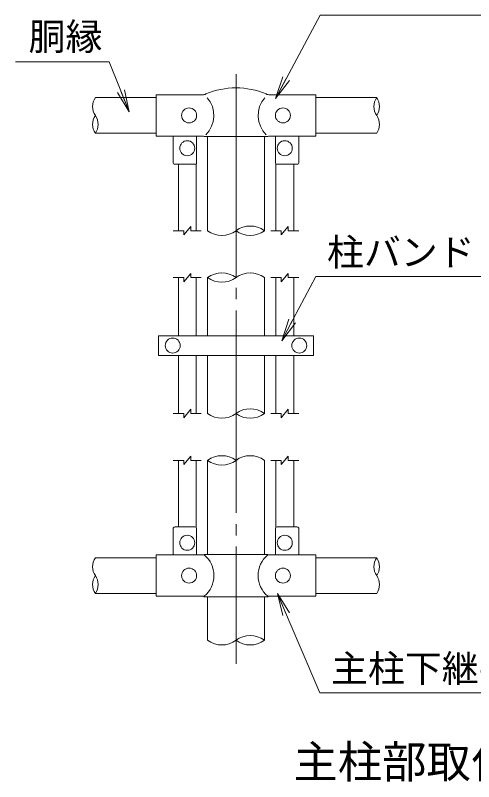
# Model space of a CAD drawing. Units: millimetres, scale not verified. Extents: x -21137 to 21137, y -15758 to 15759.
# Drawn here: x -1362 to 1082, y -6224 to -2136 of the extents above; entities that cross this region are included whole.
import ezdxf
from ezdxf.enums import TextEntityAlignment as Align

# ---------------------------------------------------------------- set-up
doc = ezdxf.new("R2010")
doc.units = ezdxf.units.MM
doc.header["$LTSCALE"] = 60
doc.linetypes.add('LONG_CHAIN', pattern=[21, 18, -1, 1, -1])
for name, color, linetype, lineweight in [('0-1_D-TTL-TXT', 7, 'Continuous', 9), ('0-2_D-BMK', 2, 'LONG_CHAIN', 9), ('0-3_D-STR1', 1, 'Continuous', 9), ('0-4_D-STR-DIM', 7, 'Continuous', 9), ('0-5_0', 7, 'Continuous', 9), ('0-8_D-STR3', 3, 'Continuous', 9), ('0-9_D-STR-TXT', 7, 'Continuous', 9)]:
    doc.layers.add(name, color=color, linetype=linetype, lineweight=lineweight)
doc.styles.add('ＭＳ ゴシック', font='')
doc.styles.get('ＭＳ ゴシック').set_extended_font_data('MS Gothic')

# ---------------------------------------------------------------- blocks, each defined once
blk = doc.blocks.new('_Open')
at = {"layer": '0-5_0'}
blk.add_line((-60, 10), (0, 0), dxfattribs=at)
blk.add_lwpolyline([(-60, -10), (0, 0), (-60, 0)], dxfattribs=at)

msp = doc.modelspace()

# ---------------------------------------------------------------- linework, layer by layer
at = {"layer": '0-2_D-BMK'}
msp.add_line((-185.48, -2449.53), (-185.48, -5594.53), dxfattribs=at)
at = {"layer": '0-3_D-STR1'}
for p, q in [((-610.48, -2574.53), (-935.48, -2574.53)), ((239.52, -2574.53), (564.52, -2574.53)), ((-610.48, -2765.03), (-935.48, -2765.03)), ((239.52, -2765.03), (564.52, -2765.03)), ((-336.73, -2782.03), (-336.73, -3284.53)), ((-34.23, -2782.03), (-34.23, -3284.53)), ((-336.73, -3534.53), (-336.73, -3844.57)), ((-34.23, -3534.53), (-34.23, -3844.57)), ((-336.73, -3949.56), (-336.73, -4259.53)), ((-34.23, -3949.56), (-34.23, -4259.53)), ((-336.73, -4509.53), (-336.73, -5011.78)), ((-34.23, -4509.53), (-34.23, -5011.78)), ((-610.48, -5029.28), (-935.48, -5029.28)), ((239.52, -5029.28), (564.52, -5029.28)), ((-610.48, -5219.78), (-935.48, -5219.78)), ((239.52, -5219.78), (564.52, -5219.78)), ((-336.73, -5236.78), (-336.73, -5469.28)), ((-34.23, -5236.78), (-34.23, -5469.28))]:
    msp.add_line(p, q, dxfattribs=at)
at = {"layer": '0-4_D-STR-DIM'}
for p, q in [((-464.23, -3307.03), (-426.73, -3262.03)), ((-426.73, -3284.53), (-426.73, -3262.03)), ((55.77, -3307.03), (93.27, -3262.03)), ((93.27, -3284.53), (93.27, -3262.03)), ((-520.48, -3284.53), (-464.23, -3284.53)), ((-464.23, -3307.03), (-464.23, -3284.53)), ((-426.73, -3284.53), (-370.48, -3284.53)), ((-0.48, -3284.53), (55.77, -3284.53)), ((55.77, -3307.03), (55.77, -3284.53)), ((93.27, -3284.53), (149.52, -3284.53)), ((-464.23, -3557.03), (-426.73, -3512.03)), ((-426.73, -3534.53), (-426.73, -3512.03)), ((55.77, -3557.03), (93.27, -3512.03)), ((93.27, -3534.53), (93.27, -3512.03)), ((-520.48, -3534.53), (-464.23, -3534.53)), ((-464.23, -3557.03), (-464.23, -3534.53)), ((-426.73, -3534.53), (-370.48, -3534.53)), ((-0.48, -3534.53), (55.77, -3534.53)), ((55.77, -3557.03), (55.77, -3534.53)), ((93.27, -3534.53), (149.52, -3534.53)), ((-464.23, -4282.03), (-426.73, -4237.03)), ((-426.73, -4259.53), (-426.73, -4237.03)), ((55.77, -4282.03), (93.27, -4237.03)), ((93.27, -4259.53), (93.27, -4237.03)), ((-520.48, -4259.53), (-464.23, -4259.53)), ((-464.23, -4282.03), (-464.23, -4259.53)), ((-426.73, -4259.53), (-370.48, -4259.53)), ((-0.48, -4259.53), (55.77, -4259.53)), ((55.77, -4282.03), (55.77, -4259.53)), ((93.27, -4259.53), (149.52, -4259.53)), ((-464.23, -4532.03), (-426.73, -4487.03)), ((-426.73, -4509.53), (-426.73, -4487.03)), ((55.77, -4532.03), (93.27, -4487.03)), ((93.27, -4509.53), (93.27, -4487.03)), ((-520.48, -4509.53), (-464.23, -4509.53)), ((-464.23, -4532.03), (-464.23, -4509.53)), ((-426.73, -4509.53), (-370.48, -4509.53)), ((-0.48, -4509.53), (55.77, -4509.53)), ((55.77, -4532.03), (55.77, -4509.53)), ((93.27, -4509.53), (149.52, -4509.53))]:
    msp.add_line(p, q, dxfattribs=at)
for centre, radius, start, end in [((-867.38, -2622.16), 83.1, 145.03504, 214.96496), ((632.62, -2622.16), 83.1, 145.03504, 214.96496), ((496.41, -2622.16), 83.1, 325.03504, 34.96496), ((-867.38, -2717.41), 83.1, 145.03422, 214.96578), ((-1003.59, -2717.41), 83.1, 325.03504, 34.96496), ((496.41, -2717.41), 83.1, 325.03422, 34.96578), ((-109.86, -3386.42), 126.88, 53.41445, 126.58555), ((-261.11, -3182.65), 126.88, 233.41445, 306.58555), ((-109.86, -3182.65), 126.88, 233.41445, 306.58555), ((-261.11, -3636.42), 126.88, 53.41445, 126.58555), ((-109.86, -3636.42), 126.88, 53.41445, 126.58555), ((-261.11, -3432.65), 126.88, 233.41445, 306.58555), ((-109.86, -4361.42), 126.88, 53.41445, 126.58555), ((-261.11, -4157.65), 126.88, 233.41445, 306.58555), ((-109.86, -4157.65), 126.88, 233.41445, 306.58555), ((-261.11, -4611.42), 126.88, 53.41445, 126.58555), ((-109.86, -4611.42), 126.88, 53.41445, 126.58555), ((-261.11, -4407.65), 126.88, 233.41445, 306.58555), ((-867.38, -5076.91), 83.1, 145.03504, 214.96496), ((632.62, -5076.91), 83.1, 145.03504, 214.96496), ((496.41, -5076.91), 83.1, 325.03504, 34.96496), ((-867.38, -5172.16), 83.1, 145.03422, 214.96578), ((-1003.59, -5172.16), 83.1, 325.03504, 34.96496), ((496.41, -5172.16), 83.1, 325.03422, 34.96578), ((-261.11, -5367.4), 126.88, 233.41445, 306.58555), ((-109.86, -5571.17), 126.88, 53.41445, 126.58555), ((-109.86, -5367.4), 126.88, 233.41445, 306.58555)]:
    msp.add_arc(centre, radius, start, end, dxfattribs=at)
at = {"layer": '0-8_D-STR3'}
for p, q in [((-610.48, -2559.53), (-364.37, -2559.53)), ((-610.48, -2779.53), (-610.48, -2559.53)), ((-6.6, -2559.53), (239.52, -2559.53)), ((239.52, -2779.53), (239.52, -2559.53)), ((-610.48, -2779.53), (-359.48, -2779.53)), ((-520.48, -2779.53), (-520.48, -2924.53)), ((-395.48, -2779.53), (-395.48, -2924.53)), ((-354.48, -2782.03), (-359.48, -2779.53)), ((-16.48, -2782.03), (-11.48, -2779.53)), ((-11.48, -2779.53), (239.52, -2779.53)), ((24.52, -2779.53), (24.52, -2924.53)), ((149.52, -2779.53), (149.52, -2924.53)), ((-354.48, -2782.03), (-16.48, -2782.03)), ((-400.48, -2929.53), (-515.48, -2929.53)), ((-492.98, -2929.53), (-492.98, -3284.53)), ((-397.98, -2928.86), (-397.98, -3284.53)), ((27.02, -2928.86), (27.02, -3284.53)), ((29.52, -2929.53), (144.52, -2929.53)), ((122.02, -2929.53), (122.02, -3284.53)), ((-492.98, -3534.53), (-492.98, -3844.57)), ((-397.98, -3534.53), (-397.98, -3844.57)), ((27.02, -3534.53), (27.02, -3844.57)), ((122.02, -3534.53), (122.02, -3844.57)), ((227.02, -3844.57), (-597.98, -3844.57)), ((-597.98, -3844.57), (-597.98, -3949.56)), ((227.02, -3844.57), (227.02, -3949.56)), ((227.02, -3949.56), (-597.98, -3949.56)), ((-492.98, -3949.56), (-492.98, -4259.53)), ((-397.98, -3949.56), (-397.98, -4259.53)), ((27.02, -3949.56), (27.02, -4259.53)), ((122.02, -3949.56), (122.02, -4259.53)), ((-492.98, -4509.53), (-492.98, -4864.28)), ((-397.98, -4509.53), (-397.98, -4867.67)), ((27.02, -4509.53), (27.02, -4867.67)), ((122.02, -4509.53), (122.02, -4864.28)), ((-405.48, -4864.28), (-510.48, -4864.28)), ((34.52, -4864.28), (139.52, -4864.28)), ((-520.48, -5014.28), (-520.48, -4874.28)), ((-395.48, -5014.28), (-395.48, -4874.28)), ((24.52, -5014.28), (24.52, -4874.28)), ((149.52, -5014.28), (149.52, -4874.28)), ((-610.48, -5014.28), (-354.48, -5014.28)), ((-610.48, -5234.28), (-610.48, -5014.28)), ((-354.48, -5011.78), (-359.48, -5014.28)), ((-354.48, -5011.78), (-16.48, -5011.78)), ((-16.48, -5011.78), (-11.48, -5014.28)), ((-16.48, -5014.28), (239.52, -5014.28)), ((239.52, -5234.28), (239.52, -5014.28)), ((-610.48, -5234.28), (-354.48, -5234.28)), ((-354.48, -5236.78), (-359.48, -5234.28)), ((-16.48, -5234.28), (239.52, -5234.28))]:
    msp.add_line(p, q, dxfattribs=at)
msp.add_lwpolyline([(-354.48, -5236.78), (-16.48, -5236.78), (-11.48, -5234.28)], dxfattribs=at)
for centre in [(-435.48, -2669.53), (64.52, -2669.53), (-445.48, -2844.53), (74.52, -2844.53), (-522.98, -3897.06), (152.02, -3897.06), (-445.48, -4949.28), (74.52, -4949.28), (-435.48, -5124.28), (64.52, -5124.28)]:
    msp.add_circle(centre, 40, dxfattribs=at)
for centre, radius, start, end in [((-185.48, -2936.82), 414.11, 67.15338, 112.84662), ((-364.37, -2519.53), 40, 270, 296.9114), ((-447.41, -2669.53), 144, 314.1684, 41.01552), ((76.45, -2669.53), 144, 138.98448, 225.8316), ((-6.6, -2519.53), 40, 243.0886, 270), ((-515.48, -2924.53), 5, 180, 270), ((-400.48, -2924.53), 5, 270, 0), ((29.52, -2924.53), 5, 180, 270), ((144.52, -2924.53), 5, 270, 0), ((-510.48, -4874.28), 10, 90, 180), ((-405.48, -4874.28), 10, 0, 90), ((34.52, -4874.28), 10, 90, 180), ((139.52, -4874.28), 10, 0, 90), ((-447.41, -5124.28), 144, 310.19176, 49.80824), ((76.45, -5124.28), 144, 130.19176, 229.80824)]:
    msp.add_arc(centre, radius, start, end, dxfattribs=at)
at = {"layer": '0-9_D-STR-TXT'}
for points in [[(1305.13, -2135.62), (263.35, -2135.62), (26, -2577.16)], [(-1362.1, -2383.15), (-861.03, -2383.15), (-755.44, -2649.33)], [(1126.52, -3529.67), (239.82, -3529.67), (59.29, -3870.21)], [(1303.13, -5750.51), (261.35, -5750.51), (35.88, -5221.62)]]:
    msp.add_lwpolyline(points, dxfattribs=at)

# ---------------------------------------------------------------- block references
at = {"layer": '0-9_D-STR-TXT', "xscale": 2, "yscale": 2}
for p, rotation in [((25.06, -2578.92), 241.73951), ((-754.7, -2651.19), 291.63757), ((58.35, -3871.98), 242.07069), ((35.09, -5219.78), 113.08931)]:
    msp.add_blockref('_Open', p, dxfattribs=dict(at, rotation=rotation))

# ---------------------------------------------------------------- texts
at = {"layer": '0-1_D-TTL-TXT', "style": 'ＭＳ ゴシック'}
msp.add_text('主柱部取付詳細', height=173.3, dxfattribs=at).set_placement((120.84, -6256.15), align=Align.BOTTOM_LEFT)
at = {"layer": '0-9_D-STR-TXT', "style": 'ＭＳ ゴシック'}
for s, p in [('胴縁', (-1291.48, -2364.27)), ('柱バンド', (299.61, -3514.11)), ('主柱下継手', (321.13, -5734.95))]:
    msp.add_text(s, height=144.3, dxfattribs=at).set_placement(p, align=Align.BOTTOM_LEFT)

doc.saveas('drawing.dxf')
